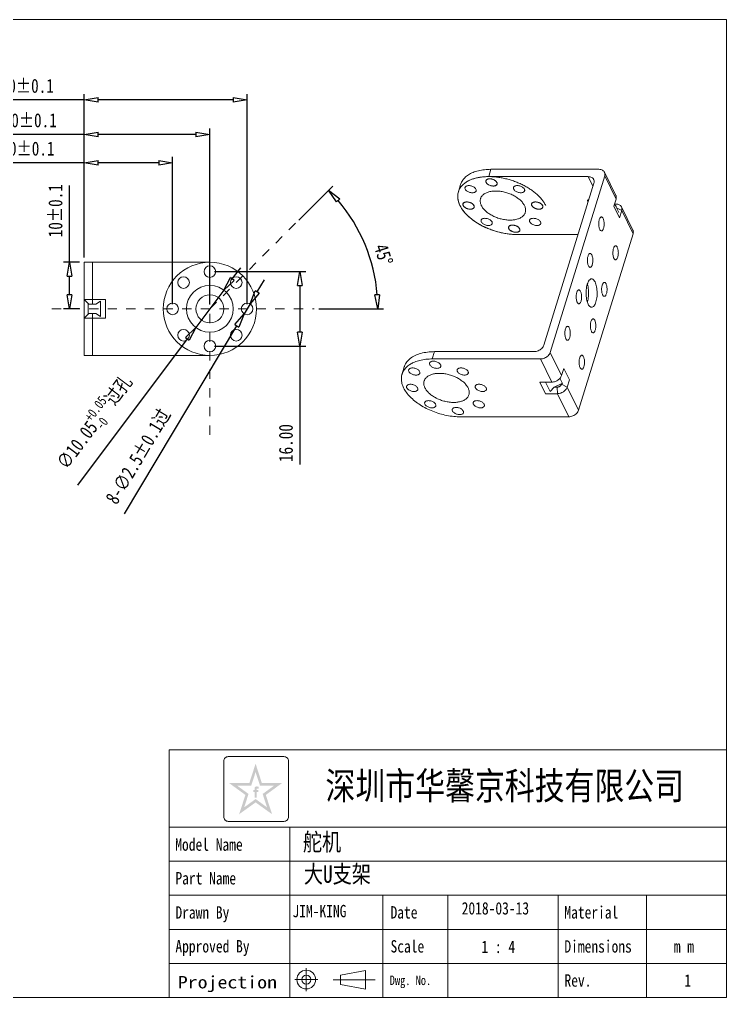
# Model space of a CAD drawing. Header units: inches. Extents: x -345 to 272, y -5 to 609.
# Drawn here: x -201.7 to -49.9, y 398.8 to 608.8 of the extents above; entities that cross this region are included whole.
import ezdxf
from ezdxf.enums import TextEntityAlignment as Align

# ---------------------------------------------------------------- set-up
doc = ezdxf.new("R2010")
doc.units = ezdxf.units.IN
doc.header["$MEASUREMENT"] = 0
doc.header["$PDMODE"] = 3
doc.header["$PDSIZE"] = 0.3125
doc.linetypes.add('DASHED', pattern=[0.2, 0.1, -0.1])
doc.layers.get('0').update_dxf_attribs({"linetype": 'CONTINUOUS'})
doc.layers.get('Defpoints').update_dxf_attribs({"linetype": 'CONTINUOUS'})
for name, color, linetype in [('02___PRT_ALL_AXES', 7, 'CONTINUOUS'), ('CK_LEVEL_1', 7, 'CONTINUOUS'), ('DIM', 211, 'CONTINUOUS'), ('TEXT', 200, 'CONTINUOUS')]:
    doc.layers.add(name, color=color, linetype=linetype)
doc.styles.get("Standard").update_dxf_attribs({"font": 'txt', "width": 0.8})
doc.dimstyles.new('DIN', dxfattribs={"dimtxt": 3, "dimasz": 3, "dimexe": 1.25, "dimexo": 1, "dimtad": 0, "dimdsep": 46, "dimlunit": 6, "dimtxsty": 'Standard', "dimblk": 'CLOSEDBLANK', "dimcen": 2.5, "dimadec": 0, "dimazin": 0, "dimtfac": 1, "dimtmove": 0, "dimatfit": 3, "dimldrblk": 'CLOSEDBLANK', "dimfxl": 1, "dimtvp": 1, "dimtolj": 1, "dimtzin": 0, "dimarcsym": 0})

# ---------------------------------------------------------------- blocks, each defined once
blk = doc.blocks.new('_ClosedBlank')
at = {"color": 0, "linetype": 'ByBlock', "lineweight": -2}
for p, q in [((-1, 0.167), (0, 0)), ((-1, 0.167), (-1, -0.167)), ((0, 0), (-1, -0.167))]:
    blk.add_line(p, q, dxfattribs=at)
blk = doc.blocks.new('*D2')
at = {"layer": 'Defpoints', "color": 0}
for p in [(-157.83, 550.72), (-163.86, 542.68)]:
    blk.add_point(p, dxfattribs=at)
at = {"layer": 'DIM', "color": 0, "lineweight": -2}
for p, q in [((-156.03, 553.12), (-154.23, 555.52)), ((-157.83, 550.72), (-163.86, 542.68)), ((-189.23, 508.82), (-165.66, 540.28))]:
    blk.add_line(p, q, dxfattribs=at)
at = {"layer": 'DIM', "color": 0, "lineweight": -2, "xscale": 3, "yscale": 3, "zscale": 3}
for p, rotation in [((-157.83, 550.72), 233.1486462469332), ((-163.86, 542.68), 53.14864624693315)]:
    blk.add_blockref('_ClosedBlank', p, dxfattribs=dict(at, rotation=rotation))
at = {"layer": 'DIM', "color": 0, "lineweight": 5, "insert": (-185.69, 522.41), "char_height": 3, "attachment_point": 5, "rotation": 53.1486}
blk.add_mtext('\\A1;\\A1;∅10.05{\\H0.7x;\\S+0.05^ -0;\\fSimSun|b0|i0|c134|p54;\\H1.429x;过孔}', dxfattribs=at)
blk = doc.blocks.new('*D3')
at = {"layer": 'Defpoints', "color": 0}
for p in [(-152.2, 547.77), (-153.48, 545.62)]:
    blk.add_point(p, dxfattribs=at)
at = {"layer": 'DIM', "color": 0, "lineweight": -2}
for p, q in [((-150.66, 550.34), (-149.12, 552.92)), ((-152.2, 547.77), (-153.48, 545.62)), ((-179.2, 502.64), (-155.02, 543.05))]:
    blk.add_line(p, q, dxfattribs=at)
at = {"layer": 'DIM', "color": 0, "lineweight": -2, "xscale": 3, "yscale": 3, "zscale": 3}
for p, rotation in [((-152.2, 547.77), 239.1148137683449), ((-153.48, 545.62), 59.11481376834485)]:
    blk.add_blockref('_ClosedBlank', p, dxfattribs=dict(at, rotation=rotation))
at = {"layer": 'DIM', "color": 0, "lineweight": 5, "insert": (-176.19, 514.97), "char_height": 3, "attachment_point": 5, "rotation": 59.1148}
blk.add_mtext('\\A1;8-∅2.5%%p0.1{\\fSimSun|b0|i0|c134|p54;过}', dxfattribs=at)
blk = doc.blocks.new('*D16')
at = {"layer": 'Defpoints', "color": 0}
for p in [(-142.47, 565.07), (-129.61, 564.73), (-194.8, 546.7), (-160.84, 546.7), (-138.42, 546.7)]:
    blk.add_point(p, dxfattribs=at)
at = {"layer": 'DIM', "color": 0, "lineweight": -2}
for p, q in [((-141.76, 565.78), (-134.46, 573.08)), ((-137.42, 546.7), (-123.53, 546.7))]:
    blk.add_line(p, q, dxfattribs=at)
blk.add_arc((-160.84, 546.7), 36.07, 4.7673, 40.2327, dxfattribs=at)
at = {"layer": 'DIM', "color": 0, "lineweight": -2, "xscale": 3, "yscale": 3, "zscale": 3}
for p, rotation in [((-135.34, 572.2), 132.61633494688), ((-124.78, 546.7), 272.3836650659807)]:
    blk.add_blockref('_ClosedBlank', p, dxfattribs=dict(at, rotation=rotation))
at = {"layer": 'DIM', "color": 0, "lineweight": 5, "insert": (-123.55, 558.34), "char_height": 3, "attachment_point": 5, "rotation": 287.3385}
blk.add_mtext('\\A1;45°', dxfattribs=at)
blk = doc.blocks.new('*D4')
at = {"layer": 'Defpoints', "color": 0}
for p in [(-187.84, 556.7), (-191, 546.7), (-187.84, 546.7)]:
    blk.add_point(p, dxfattribs=at)
at = {"layer": 'DIM', "color": 0, "lineweight": -2}
for p, q in [((-191, 556.7), (-191, 573.2)), ((-188.84, 556.7), (-192.25, 556.7)), ((-191, 549.7), (-191, 553.7)), ((-188.84, 546.7), (-192.25, 546.7))]:
    blk.add_line(p, q, dxfattribs=at)
at = {"layer": 'DIM', "color": 0, "lineweight": -2, "xscale": 3, "yscale": 3, "zscale": 3}
for p, rotation in [((-191, 556.7), 90), ((-191, 546.7), 270)]:
    blk.add_blockref('_ClosedBlank', p, dxfattribs=dict(at, rotation=rotation))
at = {"layer": 'DIM', "color": 0, "lineweight": 5, "insert": (-194, 567.78), "char_height": 3, "attachment_point": 5, "rotation": 90}
blk.add_mtext('\\A1;10%%P0.1', dxfattribs=at)
blk = doc.blocks.new('*D5')
at = {"layer": 'Defpoints', "color": 0}
for p in [(-168.84, 578.1), (-187.84, 556.7), (-168.84, 546.7)]:
    blk.add_point(p, dxfattribs=at)
at = {"layer": 'DIM', "color": 0, "lineweight": -2}
for p, q in [((-187.84, 578.1), (-210.39, 578.1)), ((-187.84, 557.7), (-187.84, 579.35)), ((-171.84, 578.1), (-184.84, 578.1)), ((-168.84, 547.7), (-168.84, 579.35))]:
    blk.add_line(p, q, dxfattribs=at)
at = {"layer": 'DIM', "color": 0, "lineweight": -2, "xscale": 3, "yscale": 3, "zscale": 3, "rotation": 180}
blk.add_blockref('_ClosedBlank', (-187.84, 578.1), dxfattribs=at)
at = {"layer": 'DIM', "color": 0, "lineweight": -2, "xscale": 3, "yscale": 3, "zscale": 3}
blk.add_blockref('_ClosedBlank', (-168.84, 578.1), dxfattribs=at)
at = {"layer": 'DIM', "color": 0, "lineweight": 5, "insert": (-202.37, 581.1), "char_height": 3, "attachment_point": 5}
blk.add_mtext('\\A1;19.00%%p0.1', dxfattribs=at)
blk = doc.blocks.new('*D6')
at = {"layer": 'Defpoints', "color": 0}
for p in [(-160.84, 584.18), (-187.84, 556.76), (-160.84, 546.7)]:
    blk.add_point(p, dxfattribs=at)
at = {"layer": 'DIM', "color": 0, "lineweight": -2}
for p, q in [((-187.84, 584.18), (-210.3, 584.18)), ((-187.84, 557.76), (-187.84, 585.43)), ((-163.84, 584.18), (-184.84, 584.18)), ((-160.84, 547.7), (-160.84, 585.43))]:
    blk.add_line(p, q, dxfattribs=at)
at = {"layer": 'DIM', "color": 0, "lineweight": -2, "xscale": 3, "yscale": 3, "zscale": 3, "rotation": 180}
blk.add_blockref('_ClosedBlank', (-187.84, 584.18), dxfattribs=at)
at = {"layer": 'DIM', "color": 0, "lineweight": -2, "xscale": 3, "yscale": 3, "zscale": 3}
blk.add_blockref('_ClosedBlank', (-160.84, 584.18), dxfattribs=at)
at = {"layer": 'DIM', "color": 0, "lineweight": 5, "insert": (-201.88, 587.18), "char_height": 3, "attachment_point": 5}
blk.add_mtext('\\A1;27.00%%P0.1', dxfattribs=at)
blk = doc.blocks.new('*D7')
at = {"layer": 'Defpoints', "color": 0}
for p in [(-152.84, 591.58), (-187.84, 556.7), (-152.84, 546.7)]:
    blk.add_point(p, dxfattribs=at)
at = {"layer": 'DIM', "color": 0, "lineweight": -2}
for p, q in [((-187.84, 557.7), (-187.84, 592.83)), ((-152.84, 547.7), (-152.84, 592.83)), ((-187.84, 591.58), (-210.93, 591.58)), ((-155.84, 591.58), (-184.84, 591.58))]:
    blk.add_line(p, q, dxfattribs=at)
at = {"layer": 'DIM', "color": 0, "lineweight": -2, "xscale": 3, "yscale": 3, "zscale": 3, "rotation": 180}
blk.add_blockref('_ClosedBlank', (-187.84, 591.58), dxfattribs=at)
at = {"layer": 'DIM', "color": 0, "lineweight": -2, "xscale": 3, "yscale": 3, "zscale": 3}
blk.add_blockref('_ClosedBlank', (-152.84, 591.58), dxfattribs=at)
at = {"layer": 'DIM', "color": 0, "lineweight": 5, "insert": (-202.51, 594.58), "char_height": 3, "attachment_point": 5}
blk.add_mtext('\\A1;35.00%%P0.1', dxfattribs=at)
blk = doc.blocks.new('*D17')
at = {"layer": 'Defpoints', "color": 0}
for p in [(-160.84, 554.7), (-160.84, 538.7), (-141.51, 538.7)]:
    blk.add_point(p, dxfattribs=at)
at = {"layer": 'DIM', "color": 0, "lineweight": -2}
for p, q in [((-159.84, 554.7), (-140.26, 554.7)), ((-141.51, 551.7), (-141.51, 541.7)), ((-159.84, 538.7), (-140.26, 538.7)), ((-141.51, 538.7), (-141.51, 513.24))]:
    blk.add_line(p, q, dxfattribs=at)
at = {"layer": 'DIM', "color": 0, "lineweight": -2, "xscale": 3, "yscale": 3, "zscale": 3}
for p, rotation in [((-141.51, 554.7), 90), ((-141.51, 538.7), 270)]:
    blk.add_blockref('_ClosedBlank', p, dxfattribs=dict(at, rotation=rotation))
at = {"layer": 'DIM', "color": 0, "lineweight": 5, "insert": (-144.51, 517.87), "char_height": 3, "attachment_point": 5, "rotation": 90}
blk.add_mtext('\\A1;16.00', dxfattribs=at)

msp = doc.modelspace()

# ---------------------------------------------------------------- hatches: boundary and pattern name
at = {"lineweight": 5}
h = msp.add_hatch(color=50, dxfattribs=at)
edge = h.paths.add_edge_path(flags=0)
edge.add_line((-150.799, 442.919), (-150.402, 442.919))
edge.add_line((-150.402, 442.919), (-150.402, 443.347))
edge.add_line((-150.402, 443.347), (-150.795, 443.347))
edge.add_line((-150.795, 443.347), (-150.795, 443.556))
edge.add_spline(control_points=[(-150.795, 443.556), (-150.795, 443.58), (-150.796, 443.677), (-150.607, 443.647), (-150.488, 443.629), (-150.421, 443.612), (-150.393, 443.605)], knot_values=[0, 0, 0, 0, 1.4943482, 5.8188355, 8.4876202, 10.3632598, 10.3632598, 10.3632598, 10.3632598], degree=3, periodic=0)
edge.add_line((-150.393, 443.605), (-150.393, 444.043))
edge.add_spline(control_points=[(-150.393, 444.043), (-150.465, 444.06), (-150.638, 444.101), (-150.887, 444.122), (-151.117, 444.018), (-151.233, 443.873), (-151.252, 443.763), (-151.258, 443.732)], knot_values=[0, 0, 0, 0, 4.9341397, 11.9452686, 16.0265909, 21.3569295, 23.4510995, 23.4510995, 23.4510995, 23.4510995], degree=3, periodic=0)
edge.add_line((-151.258, 443.732), (-151.258, 443.347))
edge.add_line((-151.258, 443.347), (-151.545, 443.347))
edge.add_line((-151.545, 443.347), (-151.545, 442.919))
edge.add_line((-151.545, 442.919), (-151.255, 442.919))
edge.add_line((-151.255, 442.919), (-151.255, 441.726))
edge.add_line((-151.255, 441.726), (-150.799, 441.726))
edge.add_line((-150.799, 441.726), (-150.799, 442.919))
h.paths.add_polyline_path([(-145.328, 444.839), (-149.68, 444.839), (-151.024, 448.991), (-152.368, 444.839), (-156.72, 444.839), (-153.216, 442.284), (-154.56, 438.143), (-151.024, 440.675), (-147.488, 438.143), (-148.832, 442.284)])
h.paths.add_polyline_path([(-149.506, 442.496), (-148.571, 439.615), (-151.024, 441.41), (-153.477, 439.615), (-152.542, 442.496), (-155.002, 444.291), (-151.962, 444.291), (-151.024, 447.186), (-150.086, 444.291), (-147.045, 444.291)], flags=16)

# ---------------------------------------------------------------- linework, layer by layer
at = {"color": 7, "linetype": 'Continuous', "lineweight": 5}
for p, q in [((-100.966, 575.105), (-100.482, 576.671)), ((-77.271, 576.671), (-100.482, 576.671)), ((-73.651, 571.081), (-76.091, 576.054)), ((-100.966, 575.105), (-79.598, 575.105)), ((-78.375, 573.695), (-89.123, 538.915)), ((-87.765, 537.348), (-76.049, 575.261)), ((-79.598, 575.105), (-78.58, 573.032)), ((-73.609, 570.288), (-76.049, 575.261)), ((-107.47, 571.841), (-106.986, 573.408)), ((-79.476, 570.132), (-79.676, 570.132)), ((-79.612, 569.694), (-79.665, 569.803)), ((-79.665, 569.803), (-79.603, 569.723)), ((-74.084, 568.75), (-73.609, 570.288)), ((-74.084, 568.75), (-72.864, 566.263)), ((-73.935, 569.232), (-73.018, 567.363)), ((-73.925, 569.212), (-73.611, 569.212)), ((-73.611, 569.212), (-73.885, 569.131)), ((-72.389, 567.802), (-73.513, 568.372)), ((-72.389, 567.802), (-72.864, 566.263)), ((-69.99, 563.622), (-72.431, 568.595)), ((-69.948, 562.829), (-72.389, 567.802)), ((-81.781, 562.672), (-94.865, 562.672)), ((-69.948, 562.829), (-81.664, 524.916)), ((-187.843, 536.697), (-187.843, 556.697)), ((-187.843, 556.697), (-160.843, 556.697)), ((-186.043, 547.697), (-186.043, 556.697)), ((-187.843, 548.697), (-186.843, 547.697)), ((-187.843, 548.697), (-183.227, 548.697)), ((-184.346, 548.355), (-185.321, 547.697)), ((-184.346, 545.039), (-184.346, 548.355)), ((-183.227, 544.697), (-183.227, 548.697)), ((-186.961, 547.816), (-186.961, 545.579)), ((-186.843, 547.697), (-185.321, 547.697)), ((-187.843, 544.697), (-186.843, 545.697)), ((-183.227, 544.697), (-187.843, 544.697)), ((-185.321, 545.697), (-186.843, 545.697)), ((-186.043, 536.697), (-186.043, 545.697)), ((-185.321, 545.697), (-184.346, 545.039)), ((-160.843, 536.697), (-187.843, 536.697)), ((-112.585, 537.505), (-113.069, 535.938)), ((-113.069, 535.938), (-89.859, 535.938)), ((-91.217, 537.505), (-112.585, 537.505)), ((-89.859, 535.938), (-87.418, 530.965)), ((-87.765, 537.348), (-85.325, 532.375)), ((-85.325, 532.375), (-84.849, 533.914)), ((-83.629, 531.428), (-84.849, 533.914)), ((-85.111, 530.677), (-85.658, 531.791)), ((-90.012, 530.965), (-87.418, 530.965)), ((-90.012, 530.965), (-88.791, 528.479)), ((-88.767, 530.965), (-87.783, 528.959)), ((-87.783, 528.959), (-86.926, 529.884)), ((-86.926, 529.884), (-85.276, 530.688)), ((-86.261, 529.884), (-86.926, 529.884)), ((-86.198, 528.479), (-86.261, 529.884)), ((-85.276, 530.688), (-85.331, 530.511)), ((-84.105, 529.889), (-85.331, 530.511)), ((-85.276, 530.688), (-85.111, 530.677)), ((-83.629, 531.428), (-84.105, 529.889)), ((-84.105, 529.889), (-81.664, 524.916)), ((-86.198, 528.479), (-88.791, 528.479)), ((-86.198, 528.479), (-83.758, 523.506)), ((-83.758, 523.506), (-106.969, 523.506))]:
    msp.add_line(p, q, dxfattribs=at)
for centre, radius in [((-160.843, 554.697), 1.25), ((-166.5, 552.354), 1.25), ((-155.186, 552.354), 1.25), ((-160.843, 546.697), 5.025), ((-160.843, 546.697), 3), ((-168.843, 546.697), 1.25), ((-152.843, 546.697), 1.25), ((-166.5, 541.04), 1.25), ((-155.186, 541.04), 1.25), ((-160.843, 538.697), 1.25)]:
    msp.add_circle(centre, radius, dxfattribs=at)
for start, end in [(90, 180), (270, 90), (180, 270)]:
    msp.add_arc((-160.843, 546.697), 10, start, end, dxfattribs=at)
for points, start_tangent, end_tangent in [([(-106.986, 573.407), (-106.676, 574.11), (-106.101, 574.851), (-105.314, 575.484), (-104.329, 575.994), (-103.181, 576.367), (-101.884, 576.595), (-100.482, 576.671)], (0.2956249, 0.9553041), (1, 0)), ([(-76.091, 576.054), (-76.227, 576.258), (-76.501, 576.482), (-76.857, 576.623), (-77.271, 576.671)], (-0.4412958, 0.8973617), (-1, 0)), ([(-76.049, 575.261), (-75.993, 575.626), (-76.053, 575.966), (-76.091, 576.054)], (0.2952474, 0.9554208), (-0.4412958, 0.8973617)), ([(-107.47, 571.841), (-107.418, 571.997), (-106.932, 572.884), (-106.173, 573.65), (-105.57, 574.057)], (0.2945549, 0.9556346), (0.8653566, 0.5011566)), ([(-105.57, 574.056), (-105.377, 574.164), (-104.711, 574.469), (-103.975, 574.718), (-103.177, 574.906), (-102.326, 575.033), (-101.429, 575.097), (-100.496, 575.097), (-99.536, 575.033), (-98.56, 574.906), (-97.577, 574.718), (-96.598, 574.469), (-95.632, 574.164), (-94.69, 573.804), (-93.781, 573.394), (-92.914, 572.938), (-92.099, 572.44), (-91.343, 571.905), (-90.655, 571.34), (-90.041, 570.749), (-89.508, 570.14), (-89.061, 569.517), (-88.705, 568.889)], (0.8652904, 0.5012709), (0.4405427, -0.8977317)), ([(-105.57, 574.057), (-105.163, 574.272), (-103.932, 574.73), (-102.519, 575.01), (-100.966, 575.105)], (0.8653566, 0.5011566), (1, 0)), ([(-99.205, 573.861), (-99.301, 574.013), (-99.438, 574.159), (-99.611, 574.293), (-99.812, 574.411), (-100.033, 574.507), (-100.268, 574.579), (-100.505, 574.623), (-100.737, 574.638), (-100.955, 574.623), (-101.149, 574.579), (-101.313, 574.507), (-101.44, 574.411), (-101.525, 574.293), (-101.566, 574.159), (-101.56, 574.013), (-101.507, 573.861)], (-0.4405427, 0.8977317), (0.4405427, -0.8977317)), ([(-101.55, 574.231), (-101.568, 574.08), (-101.507, 573.861)], (-0.2912948, -0.9566333), (0.4405427, -0.8977317)), ([(-99.205, 573.861), (-99.359, 574.08), (-99.594, 574.281), (-99.89, 574.449), (-100.225, 574.568), (-100.57, 574.631), (-100.897, 574.631), (-101.181, 574.568), (-101.398, 574.449), (-101.531, 574.281), (-101.55, 574.231)], (-0.4405427, 0.8977317), (-0.2912948, -0.9566333)), ([(-101.507, 573.861), (-101.353, 573.642), (-101.118, 573.441), (-100.822, 573.274), (-100.487, 573.155), (-100.142, 573.092), (-99.815, 573.092), (-99.531, 573.155), (-99.314, 573.274), (-99.181, 573.441), (-99.162, 573.492)], (0.4405427, -0.8977317), (0.2912948, 0.9566333)), ([(-101.507, 573.861), (-101.411, 573.71), (-101.274, 573.564), (-101.102, 573.43), (-100.901, 573.312), (-100.679, 573.215), (-100.444, 573.144), (-100.207, 573.099), (-99.975, 573.084), (-99.757, 573.099), (-99.563, 573.144), (-99.399, 573.215), (-99.272, 573.312), (-99.187, 573.43), (-99.146, 573.564), (-99.152, 573.71), (-99.205, 573.861)], (0.4405427, -0.8977317), (-0.4405427, 0.8977317)), ([(-99.162, 573.492), (-99.144, 573.642), (-99.205, 573.861)], (0.2912948, 0.9566333), (-0.4405427, 0.8977317)), ([(-79.598, 575.105), (-79.183, 575.057), (-78.827, 574.916), (-78.553, 574.692), (-78.417, 574.487)], (1, 0), (0.4412958, -0.8973617)), ([(-78.417, 574.487), (-78.38, 574.4), (-78.319, 574.06), (-78.375, 573.695)], (0.4412958, -0.8973617), (-0.2952474, -0.9554208)), ([(-107.126, 568.889), (-107.516, 569.968), (-107.614, 571.015), (-107.47, 571.841)], (-0.4405427, 0.8977317), (0.2945549, 0.9556346)), ([(-107.126, 568.889), (-107.388, 569.517), (-107.552, 570.14), (-107.617, 570.749), (-107.583, 571.34), (-107.47, 571.841)], (-0.4405427, 0.8977317), (0.2952701, 0.9554138)), ([(-102.716, 570.372), (-102.616, 570.624), (-102.272, 571.097), (-101.762, 571.486), (-101.103, 571.774), (-100.322, 571.952), (-99.449, 572.012)], (0.2951242, 0.9554589), (1, 0)), ([(-99.449, 572.012), (-98.516, 571.952), (-97.561, 571.774), (-96.619, 571.486), (-95.727, 571.097), (-94.919, 570.624), (-94.226, 570.084), (-93.675, 569.498), (-93.287, 568.889), (-93.077, 568.279), (-93.053, 567.693), (-93.115, 567.405)], (1, 0), (-0.2951242, -0.9554589)), ([(-104.133, 568.889), (-104.229, 569.04), (-104.366, 569.186), (-104.539, 569.32), (-104.74, 569.438), (-104.962, 569.535), (-105.196, 569.606), (-105.434, 569.651), (-105.666, 569.666), (-105.883, 569.651), (-106.077, 569.606), (-106.241, 569.535), (-106.368, 569.438), (-106.453, 569.32), (-106.494, 569.186), (-106.488, 569.04), (-106.436, 568.889)], (-0.4405427, 0.8977317), (0.4405427, -0.8977317)), ([(-104.133, 568.889), (-104.287, 569.107), (-104.522, 569.309), (-104.818, 569.476), (-105.153, 569.595), (-105.498, 569.658), (-105.825, 569.658), (-106.109, 569.595), (-106.326, 569.476), (-106.459, 569.309), (-106.478, 569.258)], (-0.4405427, 0.8977317), (-0.2912948, -0.9566333)), ([(-96.383, 565.765), (-97.315, 565.825), (-98.271, 566.003), (-99.213, 566.291), (-100.105, 566.68), (-100.912, 567.153), (-101.605, 567.693), (-102.156, 568.279), (-102.544, 568.889), (-102.754, 569.498), (-102.778, 570.084), (-102.716, 570.372)], (-1, 0), (0.2951242, 0.9554589)), ([(-89.396, 568.889), (-89.492, 569.04), (-89.629, 569.186), (-89.802, 569.32), (-90.003, 569.438), (-90.225, 569.535), (-90.459, 569.606), (-90.697, 569.651), (-90.929, 569.666), (-91.146, 569.651), (-91.34, 569.606), (-91.504, 569.535), (-91.631, 569.438), (-91.716, 569.32), (-91.757, 569.186), (-91.751, 569.04), (-91.699, 568.889)], (-0.4405427, 0.8977317), (0.4405427, -0.8977317)), ([(-89.396, 568.889), (-89.55, 569.107), (-89.785, 569.309), (-90.081, 569.476), (-90.416, 569.595), (-90.761, 569.658), (-91.089, 569.658), (-91.372, 569.595), (-91.589, 569.476), (-91.722, 569.309), (-91.741, 569.258)], (-0.4405427, 0.8977317), (-0.2912948, -0.9566333)), ([(-79.665, 569.803), (-79.704, 569.91), (-79.711, 570.019), (-79.676, 570.132)], (-0.440438, 0.897783), (0.488938, 0.8723185)), ([(-79.676, 570.132), (-79.638, 570.066), (-79.58, 569.99), (-79.536, 569.939)], (0.4405831, -0.8977118), (0.6716634, -0.7408565)), ([(-73.609, 570.288), (-73.553, 570.602), (-73.584, 570.9), (-73.651, 571.081)], (0.2952474, 0.9554208), (-0.4400203, 0.8979878)), ([(-94.865, 562.672), (-96.511, 562.767), (-98.199, 563.047), (-99.879, 563.505), (-101.499, 564.127), (-103.011, 564.893), (-104.367, 565.78), (-105.528, 566.762), (-106.457, 567.809), (-107.126, 568.889)], (-1, 0), (-0.4405427, 0.8977317)), ([(-94.865, 562.672), (-95.336, 562.68), (-96.295, 562.744), (-97.271, 562.871), (-98.254, 563.059), (-99.233, 563.308), (-100.199, 563.613), (-101.141, 563.973), (-102.051, 564.383), (-102.917, 564.84), (-103.733, 565.337), (-104.489, 565.872), (-105.177, 566.437), (-105.791, 567.028), (-106.324, 567.637), (-106.77, 568.26), (-107.126, 568.889)], (-1, -0.0000008), (-0.4405427, 0.8977317)), ([(-106.478, 569.258), (-106.496, 569.107), (-106.436, 568.889)], (-0.2912948, -0.9566333), (0.4405427, -0.8977317)), ([(-106.436, 568.889), (-106.281, 568.67), (-106.047, 568.468), (-105.75, 568.301), (-105.416, 568.182), (-105.071, 568.119), (-104.743, 568.119), (-104.459, 568.182), (-104.242, 568.301), (-104.11, 568.468), (-104.09, 568.519)], (0.4405427, -0.8977317), (0.2912948, 0.9566333)), ([(-106.436, 568.889), (-106.339, 568.737), (-106.202, 568.591), (-106.03, 568.457), (-105.829, 568.339), (-105.607, 568.242), (-105.373, 568.171), (-105.135, 568.126), (-104.903, 568.112), (-104.686, 568.126), (-104.491, 568.171), (-104.328, 568.242), (-104.2, 568.339), (-104.115, 568.457), (-104.075, 568.591), (-104.081, 568.737), (-104.133, 568.889)], (0.4405427, -0.8977317), (-0.4405427, 0.8977317)), ([(-104.09, 568.519), (-104.072, 568.67), (-104.133, 568.889)], (0.2912948, 0.9566333), (-0.4405427, 0.8977317)), ([(-93.115, 567.405), (-93.216, 567.153), (-93.559, 566.68), (-94.07, 566.291), (-94.728, 566.003), (-95.509, 565.825), (-96.383, 565.765)], (-0.2951242, -0.9554589), (-1, 0)), ([(-91.741, 569.258), (-91.759, 569.107), (-91.699, 568.889)], (-0.2912948, -0.9566333), (0.4405427, -0.8977317)), ([(-91.699, 568.889), (-91.544, 568.67), (-91.31, 568.468), (-91.013, 568.301), (-90.679, 568.182), (-90.334, 568.119), (-90.006, 568.119), (-89.722, 568.182), (-89.505, 568.301), (-89.373, 568.468), (-89.353, 568.519)], (0.4405427, -0.8977317), (0.2912948, 0.9566333)), ([(-91.699, 568.889), (-91.602, 568.737), (-91.465, 568.591), (-91.293, 568.457), (-91.092, 568.339), (-90.87, 568.242), (-90.636, 568.171), (-90.398, 568.126), (-90.166, 568.112), (-89.949, 568.126), (-89.754, 568.171), (-89.591, 568.242), (-89.463, 568.339), (-89.378, 568.457), (-89.338, 568.591), (-89.344, 568.737), (-89.396, 568.889)], (0.4405427, -0.8977317), (-0.4405427, 0.8977317)), ([(-89.353, 568.519), (-89.335, 568.67), (-89.396, 568.889)], (0.2912948, 0.9566333), (-0.4405427, 0.8977317)), ([(-73.794, 568.953), (-73.741, 568.914), (-73.655, 568.814), (-73.604, 568.695), (-73.59, 568.563), (-73.592, 568.538)], (0.8400648, -0.5424861), (-0.0910843, -0.9958432)), ([(-73.611, 569.212), (-73.253, 569.177), (-72.935, 569.072), (-72.672, 568.904), (-72.479, 568.681), (-72.431, 568.595)], (1, 0), (0.439998, -0.8979987)), ([(-72.431, 568.595), (-72.364, 568.414), (-72.333, 568.116), (-72.389, 567.802)], (0.439998, -0.8979987), (-0.2952474, -0.9554208)), ([(-94.324, 563.916), (-94.421, 564.067), (-94.558, 564.213), (-94.73, 564.347), (-94.931, 564.465), (-95.153, 564.562), (-95.387, 564.634), (-95.625, 564.678), (-95.857, 564.693), (-96.074, 564.678), (-96.268, 564.634), (-96.432, 564.562), (-96.559, 564.465), (-96.645, 564.347), (-96.685, 564.213), (-96.679, 564.067), (-96.627, 563.916)], (-0.4405427, 0.8977317), (0.4405427, -0.8977317)), ([(-96.669, 564.285), (-96.687, 564.135), (-96.627, 563.916)], (-0.2912948, -0.9566333), (0.4405427, -0.8977317)), ([(-94.324, 563.916), (-94.478, 564.135), (-94.713, 564.336), (-95.01, 564.503), (-95.344, 564.622), (-95.689, 564.685), (-96.017, 564.685), (-96.301, 564.622), (-96.518, 564.503), (-96.65, 564.336), (-96.669, 564.285)], (-0.4405427, 0.8977317), (-0.2912948, -0.9566333)), ([(-96.627, 563.916), (-96.473, 563.697), (-96.238, 563.496), (-95.941, 563.328), (-95.607, 563.209), (-95.262, 563.147), (-94.934, 563.147), (-94.65, 563.209), (-94.433, 563.328), (-94.301, 563.496), (-94.281, 563.546)], (0.4405427, -0.8977317), (0.2912948, 0.9566333)), ([(-96.627, 563.916), (-96.53, 563.764), (-96.393, 563.618), (-96.221, 563.484), (-96.02, 563.366), (-95.798, 563.27), (-95.564, 563.198), (-95.326, 563.154), (-95.094, 563.139), (-94.877, 563.154), (-94.683, 563.198), (-94.519, 563.27), (-94.392, 563.366), (-94.306, 563.484), (-94.266, 563.618), (-94.272, 563.764), (-94.324, 563.916)], (0.4405427, -0.8977317), (-0.4405427, 0.8977317)), ([(-94.281, 563.546), (-94.263, 563.697), (-94.324, 563.916)], (0.2912948, 0.9566333), (-0.4405427, 0.8977317)), ([(-69.99, 563.622), (-69.952, 563.534), (-69.892, 563.194), (-69.948, 562.829)], (0.4412958, -0.8973617), (-0.2952474, -0.9554208)), ([(-89.123, 538.915), (-89.292, 538.55), (-89.563, 538.21), (-89.917, 537.918), (-90.329, 537.694), (-90.773, 537.553), (-91.217, 537.505)], (-0.2952474, -0.9554208), (-1, 0)), ([(-117.669, 534.893), (-116.917, 535.261), (-115.768, 535.634), (-114.472, 535.862), (-113.069, 535.938)], (0.8657034, 0.5005573), (1, 0)), ([(-89.859, 535.938), (-89.415, 535.986), (-88.971, 536.127), (-88.559, 536.351), (-88.205, 536.643), (-87.934, 536.983), (-87.765, 537.348)], (1, 0), (0.2952474, 0.9554208)), ([(-119.573, 532.674), (-119.263, 533.377), (-118.689, 534.118), (-117.901, 534.751), (-117.669, 534.893)], (0.2956249, 0.9553041), (0.8657034, 0.5005573)), ([(-118.106, 533.239), (-118.167, 533.457), (-118.149, 533.608)], (-0.4405427, 0.8977317), (0.2914571, 0.9565839)), ([(-118.149, 533.608), (-118.129, 533.659), (-117.997, 533.825), (-117.779, 533.946), (-117.497, 534.008), (-117.167, 534.008), (-116.825, 533.946), (-116.488, 533.825), (-116.193, 533.659), (-115.957, 533.457), (-115.804, 533.239)], (0.2914571, 0.9565839), (0.4405427, -0.8977317)), ([(-113.653, 535.064), (-113.671, 534.914), (-113.611, 534.695)], (-0.2914576, -0.9565838), (0.4405427, -0.8977317)), ([(-111.308, 534.695), (-111.462, 534.914), (-111.698, 535.116), (-111.993, 535.282), (-112.329, 535.402), (-112.672, 535.464), (-113.002, 535.464), (-113.284, 535.402), (-113.502, 535.282), (-113.634, 535.116), (-113.653, 535.064)], (-0.4405427, 0.8977317), (-0.2914576, -0.9565838)), ([(-113.611, 534.695), (-113.457, 534.476), (-113.221, 534.275), (-112.926, 534.108), (-112.59, 533.988), (-112.247, 533.926), (-111.917, 533.926), (-111.635, 533.988), (-111.417, 534.108), (-111.285, 534.275), (-111.265, 534.326)], (0.4405427, -0.8977317), (0.2914576, 0.9565838)), ([(-111.265, 534.326), (-111.247, 534.476), (-111.308, 534.695)], (0.2914576, 0.9565838), (-0.4405427, 0.8977317)), ([(-107.686, 533.239), (-107.746, 533.457), (-107.728, 533.608)], (-0.4405427, 0.8977317), (0.2914571, 0.9565839)), ([(-107.728, 533.608), (-107.709, 533.659), (-107.577, 533.825), (-107.359, 533.946), (-107.077, 534.008), (-106.747, 534.008), (-106.404, 533.946), (-106.068, 533.825), (-105.773, 533.659), (-105.537, 533.457), (-105.383, 533.239)], (0.2914571, 0.9565839), (0.4405427, -0.8977317)), ([(-119.23, 529.722), (-119.593, 530.694), (-119.721, 531.644), (-119.611, 532.543), (-119.573, 532.674)], (-0.4405427, 0.8977317), (0.2956249, 0.9553041)), ([(-115.761, 532.869), (-115.78, 532.818), (-115.912, 532.652), (-116.131, 532.531), (-116.413, 532.47), (-116.742, 532.47), (-117.085, 532.531), (-117.421, 532.652), (-117.717, 532.818), (-117.952, 533.02), (-118.106, 533.239)], (-0.2914571, -0.9565839), (-0.4405427, 0.8977317)), ([(-115.804, 533.239), (-115.743, 533.02), (-115.761, 532.869)], (0.4405427, -0.8977317), (-0.2914571, -0.9565839)), ([(-114.82, 531.206), (-114.719, 531.458), (-114.376, 531.931), (-113.865, 532.319), (-113.206, 532.608), (-112.425, 532.786), (-111.552, 532.846)], (0.2951242, 0.9554589), (1, 0)), ([(-111.552, 532.846), (-110.619, 532.786), (-109.664, 532.608), (-108.722, 532.319), (-107.83, 531.931), (-107.022, 531.458), (-106.33, 530.918), (-105.779, 530.332), (-105.391, 529.722), (-105.181, 529.113), (-105.156, 528.527), (-105.218, 528.239)], (1, 0), (-0.2951242, -0.9554589)), ([(-105.34, 532.869), (-105.36, 532.818), (-105.492, 532.652), (-105.71, 532.531), (-105.992, 532.47), (-106.322, 532.47), (-106.665, 532.531), (-107.001, 532.652), (-107.296, 532.818), (-107.532, 533.02), (-107.686, 533.239)], (-0.2914571, -0.9565839), (-0.4405427, 0.8977317)), ([(-105.383, 533.239), (-105.322, 533.02), (-105.34, 532.869)], (0.4405427, -0.8977317), (-0.2914571, -0.9565839)), ([(-87.418, 530.965), (-87.039, 531.001), (-86.656, 531.105), (-86.29, 531.273), (-85.958, 531.496), (-85.678, 531.764), (-85.463, 532.062), (-85.325, 532.375)], (1, 0), (0.2952474, 0.9554208)), ([(-106.969, 523.506), (-108.446, 523.582), (-109.967, 523.811), (-111.48, 524.183), (-112.966, 524.694), (-114.375, 525.327), (-115.677, 526.068), (-116.843, 526.901), (-117.835, 527.8), (-118.64, 528.751), (-119.23, 529.722)], (-1, 0), (-0.4405427, 0.8977317)), ([(-118.581, 530.091), (-118.6, 529.941), (-118.539, 529.722)], (-0.2914576, -0.9565838), (0.4405427, -0.8977317)), ([(-116.236, 529.722), (-116.39, 529.941), (-116.626, 530.143), (-116.921, 530.309), (-117.257, 530.429), (-117.6, 530.491), (-117.93, 530.491), (-118.212, 530.429), (-118.43, 530.309), (-118.562, 530.143), (-118.581, 530.091)], (-0.4405427, 0.8977317), (-0.2914576, -0.9565838)), ([(-118.539, 529.722), (-118.385, 529.503), (-118.149, 529.302), (-117.854, 529.135), (-117.518, 529.015), (-117.175, 528.953), (-116.845, 528.953), (-116.563, 529.015), (-116.345, 529.135), (-116.213, 529.302), (-116.194, 529.353)], (0.4405427, -0.8977317), (0.2914576, 0.9565838)), ([(-116.194, 529.353), (-116.175, 529.503), (-116.236, 529.722)], (0.2914576, 0.9565838), (-0.4405427, 0.8977317)), ([(-108.486, 526.599), (-109.419, 526.659), (-110.374, 526.836), (-111.316, 527.125), (-112.208, 527.513), (-113.016, 527.987), (-113.708, 528.527), (-114.259, 529.113), (-114.647, 529.722), (-114.857, 530.332), (-114.882, 530.918), (-114.82, 531.206)], (-1, 0), (0.2951242, 0.9554589)), ([(-103.844, 530.091), (-103.863, 529.941), (-103.802, 529.722)], (-0.2914576, -0.9565838), (0.4405427, -0.8977317)), ([(-101.499, 529.722), (-101.653, 529.941), (-101.889, 530.143), (-102.184, 530.309), (-102.52, 530.429), (-102.863, 530.491), (-103.193, 530.491), (-103.475, 530.429), (-103.693, 530.309), (-103.825, 530.143), (-103.844, 530.091)], (-0.4405427, 0.8977317), (-0.2914576, -0.9565838)), ([(-103.802, 529.722), (-103.648, 529.503), (-103.412, 529.302), (-103.117, 529.135), (-102.781, 529.015), (-102.438, 528.953), (-102.108, 528.953), (-101.826, 529.015), (-101.608, 529.135), (-101.476, 529.302), (-101.457, 529.353)], (0.4405427, -0.8977317), (0.2914576, 0.9565838)), ([(-101.457, 529.353), (-101.438, 529.503), (-101.499, 529.722)], (0.2914576, 0.9565838), (-0.4405427, 0.8977317)), ([(-85.331, 530.511), (-85.392, 530.372), (-85.487, 530.239), (-85.612, 530.12), (-85.76, 530.021), (-85.923, 529.946), (-86.093, 529.9), (-86.261, 529.884)], (-0.2952473, -0.9554209), (-1, 0)), ([(-84.105, 529.889), (-84.243, 529.575), (-84.458, 529.277), (-84.738, 529.01), (-85.069, 528.787), (-85.436, 528.619), (-85.818, 528.514), (-86.198, 528.479)], (-0.2952474, -0.9554208), (-1, 0)), ([(-105.218, 528.239), (-105.319, 527.987), (-105.662, 527.513), (-106.173, 527.125), (-106.832, 526.836), (-107.613, 526.659), (-108.486, 526.599)], (-0.2951242, -0.9554589), (-1, 0)), ([(-114.655, 526.206), (-114.716, 526.425), (-114.698, 526.575)], (-0.4405427, 0.8977317), (0.2914571, 0.9565839)), ([(-114.698, 526.575), (-114.678, 526.626), (-114.546, 526.793), (-114.328, 526.913), (-114.046, 526.975), (-113.716, 526.975), (-113.374, 526.913), (-113.037, 526.793), (-112.742, 526.626), (-112.506, 526.425), (-112.352, 526.206)], (0.2914571, 0.9565839), (0.4405427, -0.8977317)), ([(-112.31, 525.836), (-112.329, 525.785), (-112.461, 525.619), (-112.68, 525.499), (-112.961, 525.437), (-113.291, 525.437), (-113.634, 525.499), (-113.97, 525.619), (-114.266, 525.785), (-114.501, 525.987), (-114.655, 526.206)], (-0.2914571, -0.9565839), (-0.4405427, 0.8977317)), ([(-112.352, 526.206), (-112.292, 525.987), (-112.31, 525.836)], (0.4405427, -0.8977317), (-0.2914571, -0.9565839)), ([(-106.427, 524.749), (-106.581, 524.968), (-106.817, 525.17), (-107.112, 525.336), (-107.448, 525.456), (-107.791, 525.518), (-108.121, 525.518), (-108.403, 525.456), (-108.621, 525.336), (-108.753, 525.17), (-108.773, 525.119)], (-0.4405427, 0.8977317), (-0.2914576, -0.9565838)), ([(-104.234, 526.206), (-104.295, 526.425), (-104.277, 526.575)], (-0.4405427, 0.8977317), (0.2914571, 0.9565839)), ([(-104.277, 526.575), (-104.258, 526.626), (-104.126, 526.793), (-103.907, 526.913), (-103.625, 526.975), (-103.296, 526.975), (-102.953, 526.913), (-102.617, 526.793), (-102.321, 526.626), (-102.086, 526.425), (-101.932, 526.206)], (0.2914571, 0.9565839), (0.4405427, -0.8977317)), ([(-101.889, 525.836), (-101.909, 525.785), (-102.041, 525.619), (-102.259, 525.499), (-102.541, 525.437), (-102.871, 525.437), (-103.213, 525.499), (-103.55, 525.619), (-103.845, 525.785), (-104.081, 525.987), (-104.234, 526.206)], (-0.2914571, -0.9565839), (-0.4405427, 0.8977317)), ([(-101.932, 526.206), (-101.871, 525.987), (-101.889, 525.836)], (0.4405427, -0.8977317), (-0.2914571, -0.9565839)), ([(-108.773, 525.119), (-108.791, 524.968), (-108.73, 524.749)], (-0.2914576, -0.9565838), (0.4405427, -0.8977317)), ([(-108.73, 524.749), (-108.576, 524.531), (-108.34, 524.329), (-108.045, 524.162), (-107.709, 524.042), (-107.366, 523.98), (-107.036, 523.98), (-106.754, 524.042), (-106.536, 524.162), (-106.404, 524.329), (-106.385, 524.38)], (0.4405427, -0.8977317), (0.2914576, 0.9565838)), ([(-106.385, 524.38), (-106.367, 524.531), (-106.427, 524.749)], (0.2914576, 0.9565838), (-0.4405427, 0.8977317)), ([(-81.664, 524.916), (-81.834, 524.551), (-82.104, 524.211), (-82.458, 523.919), (-82.871, 523.695), (-83.314, 523.554), (-83.758, 523.506)], (-0.2952474, -0.9554208), (-1, 0))]:
    msp.add_spline(points, degree=3, dxfattribs=dict(at, start_tangent=start_tangent, end_tangent=end_tangent))
at = {"layer": '02___PRT_ALL_AXES', "color": 7, "linetype": 'Continuous', "lineweight": 5}
msp.add_line((-119.573, 532.675), (-119.089, 534.241), dxfattribs=at)
for points, start_tangent, end_tangent in [([(-106.003, 572.405), (-106.064, 572.624), (-106.046, 572.774)], (-0.4405427, 0.8977317), (0.2912948, 0.9566333)), ([(-106.046, 572.774), (-106.026, 572.825), (-105.894, 572.992), (-105.677, 573.112), (-105.393, 573.174), (-105.065, 573.174), (-104.72, 573.112), (-104.386, 572.992), (-104.089, 572.825), (-103.854, 572.624), (-103.7, 572.405)], (0.2912948, 0.9566333), (0.4405427, -0.8977317)), ([(-103.658, 572.036), (-103.677, 571.985), (-103.809, 571.818), (-104.026, 571.698), (-104.31, 571.636), (-104.638, 571.636), (-104.983, 571.698), (-105.317, 571.818), (-105.614, 571.985), (-105.849, 572.186), (-106.003, 572.405)], (-0.2912948, -0.9566333), (-0.4405427, 0.8977317)), ([(-103.7, 572.405), (-103.639, 572.186), (-103.658, 572.036)], (0.4405427, -0.8977317), (-0.2912948, -0.9566333)), ([(-95.582, 572.405), (-95.643, 572.624), (-95.625, 572.774)], (-0.4405427, 0.8977317), (0.2912948, 0.9566333)), ([(-95.625, 572.774), (-95.606, 572.825), (-95.473, 572.992), (-95.256, 573.112), (-94.972, 573.174), (-94.645, 573.174), (-94.3, 573.112), (-93.965, 572.992), (-93.669, 572.825), (-93.434, 572.624), (-93.28, 572.405)], (0.2912948, 0.9566333), (0.4405427, -0.8977317)), ([(-93.237, 572.036), (-93.256, 571.985), (-93.389, 571.818), (-93.606, 571.698), (-93.89, 571.636), (-94.217, 571.636), (-94.562, 571.698), (-94.897, 571.818), (-95.193, 571.985), (-95.428, 572.186), (-95.582, 572.405)], (-0.2912948, -0.9566333), (-0.4405427, 0.8977317)), ([(-93.28, 572.405), (-93.219, 572.186), (-93.237, 572.036)], (0.4405427, -0.8977317), (-0.2912948, -0.9566333)), ([(-102.552, 565.372), (-102.613, 565.591), (-102.594, 565.741)], (-0.4405427, 0.8977317), (0.2912948, 0.9566333)), ([(-102.594, 565.741), (-102.575, 565.792), (-102.443, 565.959), (-102.226, 566.079), (-101.942, 566.141), (-101.614, 566.141), (-101.269, 566.079), (-100.935, 565.959), (-100.638, 565.792), (-100.403, 565.591), (-100.249, 565.372)], (0.2912948, 0.9566333), (0.4405427, -0.8977317)), ([(-100.206, 565.003), (-100.226, 564.952), (-100.358, 564.785), (-100.575, 564.665), (-100.859, 564.603), (-101.187, 564.603), (-101.532, 564.665), (-101.866, 564.785), (-102.163, 564.952), (-102.398, 565.153), (-102.552, 565.372)], (-0.2912948, -0.9566333), (-0.4405427, 0.8977317)), ([(-100.249, 565.372), (-100.188, 565.153), (-100.206, 565.003)], (0.4405427, -0.8977317), (-0.2912948, -0.9566333)), ([(-92.131, 565.372), (-92.192, 565.591), (-92.174, 565.741)], (-0.4405427, 0.8977317), (0.2912948, 0.9566333)), ([(-92.174, 565.741), (-92.155, 565.792), (-92.022, 565.959), (-91.805, 566.079), (-91.521, 566.141), (-91.193, 566.141), (-90.848, 566.079), (-90.514, 565.959), (-90.217, 565.792), (-89.983, 565.591), (-89.829, 565.372)], (0.2912948, 0.9566333), (0.4405427, -0.8977317)), ([(-89.786, 565.003), (-89.805, 564.952), (-89.938, 564.785), (-90.155, 564.665), (-90.439, 564.603), (-90.766, 564.603), (-91.111, 564.665), (-91.446, 564.785), (-91.742, 564.952), (-91.977, 565.153), (-92.131, 565.372)], (-0.2912948, -0.9566333), (-0.4405427, 0.8977317)), ([(-89.829, 565.372), (-89.768, 565.153), (-89.786, 565.003)], (0.4405427, -0.8977317), (-0.2912948, -0.9566333)), ([(-76.751, 566.445), (-76.818, 566.437), (-76.966, 566.342), (-77.099, 566.151), (-77.208, 565.879), (-77.287, 565.543), (-77.329, 565.167), (-77.331, 564.775), (-77.294, 564.395), (-77.22, 564.053), (-77.114, 563.772)], (-0.9999819, 0.0060243), (0.4405427, -0.8977317)), ([(-76.388, 566.122), (-76.519, 566.323), (-76.665, 566.43), (-76.751, 566.445)], (-0.4405427, 0.8977317), (-0.9999819, 0.0060243)), ([(-76.751, 563.448), (-76.684, 563.456), (-76.536, 563.552), (-76.403, 563.742), (-76.293, 564.014), (-76.215, 564.35), (-76.173, 564.727), (-76.171, 565.118), (-76.208, 565.498), (-76.282, 565.84), (-76.388, 566.122)], (0.9999819, -0.0060243), (-0.4405427, 0.8977317)), ([(-77.114, 563.772), (-76.983, 563.57), (-76.837, 563.463), (-76.751, 563.448)], (0.4405427, -0.8977317), (0.9999819, -0.0060243)), ([(-73.701, 560.229), (-73.767, 560.221), (-73.915, 560.126), (-74.048, 559.935), (-74.158, 559.663), (-74.236, 559.327), (-74.278, 558.951), (-74.281, 558.559), (-74.244, 558.179), (-74.17, 557.837), (-74.064, 557.556)], (-0.9999819, 0.0060243), (0.4405427, -0.8977317)), ([(-73.337, 559.906), (-73.468, 560.107), (-73.615, 560.214), (-73.701, 560.229)], (-0.4405427, 0.8977317), (-0.9999819, 0.0060243)), ([(-73.7, 557.232), (-73.634, 557.24), (-73.486, 557.336), (-73.352, 557.526), (-73.243, 557.798), (-73.165, 558.134), (-73.123, 558.511), (-73.12, 558.902), (-73.157, 559.282), (-73.231, 559.624), (-73.337, 559.906)], (0.9999819, -0.0060243), (-0.4405427, 0.8977317)), ([(-79.172, 558.612), (-79.238, 558.604), (-79.386, 558.508), (-79.52, 558.318), (-79.629, 558.046), (-79.707, 557.71), (-79.749, 557.333), (-79.752, 556.942), (-79.715, 556.562), (-79.641, 556.22), (-79.535, 555.938)], (-0.9999819, 0.0060243), (0.4405427, -0.8977317)), ([(-78.808, 558.288), (-78.939, 558.49), (-79.086, 558.597), (-79.172, 558.612)], (-0.4405427, 0.8977317), (-0.9999819, 0.0060243)), ([(-79.171, 555.615), (-79.105, 555.623), (-78.957, 555.718), (-78.824, 555.909), (-78.714, 556.181), (-78.636, 556.517), (-78.594, 556.893), (-78.591, 557.285), (-78.628, 557.665), (-78.702, 558.007), (-78.808, 558.288)], (0.9999819, -0.0060243), (-0.4405427, 0.8977317)), ([(-74.064, 557.556), (-73.933, 557.354), (-73.786, 557.247), (-73.7, 557.232)], (0.4405427, -0.8977317), (0.9999819, -0.0060243)), ([(-79.535, 555.938), (-79.404, 555.737), (-79.257, 555.63), (-79.171, 555.615)], (0.4405427, -0.8977317), (0.9999819, -0.0060243)), ([(-78.857, 553.139), (-78.86, 553.139), (-79.124, 553.061), (-79.375, 552.833), (-79.599, 552.469), (-79.787, 551.985), (-79.928, 551.405), (-80.015, 550.76), (-80.044, 550.081), (-80.014, 549.403), (-79.926, 548.759), (-79.783, 548.181), (-79.595, 547.7)], (-0.9999996, 0.0009023), (0.4405427, -0.8977317)), ([(-78.118, 552.478), (-78.344, 552.84), (-78.595, 553.064), (-78.857, 553.139)], (-0.4405427, 0.8977317), (-0.9999996, 0.0009023)), ([(-78.857, 547.039), (-78.854, 547.039), (-78.59, 547.117), (-78.339, 547.344), (-78.114, 547.709), (-77.926, 548.193), (-77.785, 548.772), (-77.698, 549.417), (-77.669, 550.096), (-77.699, 550.775), (-77.788, 551.419), (-77.93, 551.996), (-78.118, 552.478)], (0.9999996, -0.0009023), (-0.4405427, 0.8977317)), ([(-81.592, 550.779), (-81.659, 550.77), (-81.807, 550.675), (-81.94, 550.485), (-82.05, 550.213), (-82.128, 549.877), (-82.17, 549.5), (-82.172, 549.109), (-82.135, 548.729), (-82.061, 548.386), (-81.955, 548.105)], (-0.9999819, 0.0060243), (0.4405427, -0.8977317)), ([(-81.229, 550.455), (-81.36, 550.656), (-81.507, 550.764), (-81.592, 550.779)], (-0.4405427, 0.8977317), (-0.9999819, 0.0060243)), ([(-81.592, 547.781), (-81.525, 547.79), (-81.377, 547.885), (-81.244, 548.075), (-81.135, 548.348), (-81.056, 548.684), (-81.014, 549.06), (-81.012, 549.452), (-81.049, 549.831), (-81.123, 550.174), (-81.229, 550.455)], (0.9999819, -0.0060243), (-0.4405427, 0.8977317)), ([(-79.776, 548.167), (-79.768, 548.193), (-79.627, 548.772), (-79.54, 549.417), (-79.511, 550.096), (-79.541, 550.775), (-79.63, 551.419), (-79.772, 551.996), (-79.776, 552.01)], (0.3007874, 0.9536912), (-0.3008586, 0.9536688)), ([(-76.121, 552.396), (-76.188, 552.387), (-76.336, 552.292), (-76.469, 552.102), (-76.579, 551.83), (-76.657, 551.494), (-76.699, 551.117), (-76.701, 550.726), (-76.664, 550.346), (-76.59, 550.004), (-76.484, 549.722)], (-0.9999819, 0.0060243), (0.4405427, -0.8977317)), ([(-75.758, 552.072), (-75.889, 552.274), (-76.035, 552.381), (-76.121, 552.396)], (-0.4405427, 0.8977317), (-0.9999819, 0.0060243)), ([(-76.121, 549.399), (-76.054, 549.407), (-75.906, 549.502), (-75.773, 549.693), (-75.664, 549.965), (-75.585, 550.301), (-75.543, 550.677), (-75.541, 551.069), (-75.578, 551.449), (-75.652, 551.791), (-75.758, 552.072)], (0.9999819, -0.0060243), (-0.4405427, 0.8977317)), ([(-76.484, 549.722), (-76.353, 549.521), (-76.207, 549.413), (-76.121, 549.399)], (0.4405427, -0.8977317), (0.9999819, -0.0060243)), ([(-81.955, 548.105), (-81.825, 547.904), (-81.678, 547.796), (-81.592, 547.781)], (0.4405427, -0.8977317), (0.9999819, -0.0060243)), ([(-79.595, 547.7), (-79.369, 547.338), (-79.118, 547.114), (-78.857, 547.039)], (0.4405427, -0.8977317), (0.9999996, -0.0009023)), ([(-78.542, 544.563), (-78.609, 544.554), (-78.756, 544.459), (-78.89, 544.269), (-78.999, 543.996), (-79.078, 543.661), (-79.12, 543.284), (-79.122, 542.892), (-79.085, 542.513), (-79.011, 542.17), (-78.905, 541.889)], (-0.9999819, 0.0060243), (0.4405427, -0.8977317)), ([(-78.179, 544.239), (-78.309, 544.44), (-78.456, 544.548), (-78.542, 544.563)], (-0.4405427, 0.8977317), (-0.9999819, 0.0060243)), ([(-78.542, 541.565), (-78.475, 541.574), (-78.327, 541.669), (-78.194, 541.859), (-78.084, 542.132), (-78.006, 542.467), (-77.964, 542.844), (-77.961, 543.236), (-77.999, 543.615), (-78.073, 543.958), (-78.179, 544.239)], (0.9999819, -0.0060243), (-0.4405427, 0.8977317)), ([(-84.013, 542.946), (-84.08, 542.937), (-84.228, 542.842), (-84.361, 542.652), (-84.47, 542.379), (-84.549, 542.043), (-84.591, 541.667), (-84.593, 541.275), (-84.556, 540.895), (-84.482, 540.553), (-84.376, 540.272)], (-0.9999819, 0.0060243), (0.4405427, -0.8977317)), ([(-83.65, 542.622), (-83.781, 542.823), (-83.927, 542.931), (-84.013, 542.946)], (-0.4405427, 0.8977317), (-0.9999819, 0.0060243)), ([(-84.013, 539.948), (-83.946, 539.957), (-83.798, 540.052), (-83.665, 540.242), (-83.555, 540.514), (-83.477, 540.85), (-83.435, 541.227), (-83.433, 541.618), (-83.47, 541.998), (-83.544, 542.34), (-83.65, 542.622)], (0.9999819, -0.0060243), (-0.4405427, 0.8977317)), ([(-84.376, 540.272), (-84.245, 540.071), (-84.099, 539.963), (-84.013, 539.948)], (0.4405427, -0.8977317), (0.9999819, -0.0060243)), ([(-78.905, 541.889), (-78.774, 541.688), (-78.627, 541.58), (-78.542, 541.565)], (0.4405427, -0.8977317), (0.9999819, -0.0060243)), ([(-119.089, 534.242), (-119.037, 534.397), (-118.551, 535.284), (-117.792, 536.051), (-116.782, 536.672), (-115.552, 537.13), (-114.138, 537.41), (-112.585, 537.505)], (0.2945549, 0.9556346), (1, 0)), ([(-80.963, 536.729), (-81.029, 536.721), (-81.177, 536.626), (-81.31, 536.435), (-81.42, 536.163), (-81.498, 535.827), (-81.54, 535.451), (-81.543, 535.059), (-81.506, 534.679), (-81.432, 534.337), (-81.326, 534.056)], (-0.9999819, 0.0060243), (0.4405427, -0.8977317)), ([(-80.599, 536.406), (-80.73, 536.607), (-80.877, 536.715), (-80.963, 536.729)], (-0.4405427, 0.8977317), (-0.9999819, 0.0060243)), ([(-80.962, 533.732), (-80.896, 533.741), (-80.748, 533.836), (-80.614, 534.026), (-80.505, 534.298), (-80.426, 534.634), (-80.385, 535.011), (-80.382, 535.402), (-80.419, 535.782), (-80.493, 536.124), (-80.599, 536.406)], (0.9999819, -0.0060243), (-0.4405427, 0.8977317)), ([(-81.326, 534.056), (-81.195, 533.854), (-81.048, 533.747), (-80.962, 533.732)], (0.4405427, -0.8977317), (0.9999819, -0.0060243))]:
    msp.add_spline(points, degree=3, dxfattribs=dict(at, start_tangent=start_tangent, end_tangent=end_tangent))
at = {"layer": 'CK_LEVEL_1', "color": 3, "linetype": 'Continuous', "lineweight": 5}
for p, q in [((-49.898, 451.98), (-169.592, 451.98)), ((-169.592, 398.782), (-169.592, 451.98)), ((-49.898, 435.356), (-169.592, 435.356)), ((-143.659, 398.782), (-143.659, 435.356)), ((-49.898, 428.041), (-169.592, 428.041)), ((-49.898, 420.726), (-169.592, 420.726)), ((-123.71, 398.782), (-123.71, 420.726)), ((-109.745, 398.782), (-109.745, 420.726)), ((-86.029, 398.782), (-86.029, 420.726)), ((-67.048, 398.782), (-67.048, 420.726)), ((-49.898, 413.412), (-169.592, 413.412)), ((-49.898, 406.097), (-169.592, 406.097))]:
    msp.add_line(p, q, dxfattribs=at)
at = {"layer": 'DIM', "color": 1, "linetype": 'DASHED', "lineweight": 5, "ltscale": 20}
for p, q in [((-160.843, 519.637), (-160.843, 571.797)), ((-160.843, 546.697), (-142.468, 565.072)), ((-194.795, 546.697), (-138.415, 546.697))]:
    msp.add_line(p, q, dxfattribs=at)
at = {"layer": 'DIM', "lineweight": 5}
msp.add_line((-125.335, 402.567), (-134.366, 402.567), dxfattribs=at)
msp.add_lwpolyline([(-156.881, 450.522), (-144.951, 450.522, -0.4142136), (-143.951, 449.522), (-143.951, 437.602, -0.4142136), (-144.951, 436.602), (-156.881, 436.602, -0.4142136), (-157.881, 437.602), (-157.881, 449.522, -0.4142136)], format="xyb", close=True, dxfattribs=at)
at = {"layer": 'TEXT', "color": 3, "linetype": 'Continuous', "lineweight": 5}
for p, q in [((-49.898, 608.844), (-345.291, 608.844)), ((-49.898, 459.278), (-49.898, 608.844)), ((-49.898, 398.782), (-49.898, 459.278)), ((-140.141, 405.089), (-140.141, 400.143)), ((-132.77, 403.552), (-127.445, 404.574)), ((-132.77, 403.552), (-132.77, 401.582)), ((-127.445, 404.574), (-127.445, 400.56)), ((-142.614, 402.616), (-137.668, 402.616)), ((-132.77, 401.582), (-127.445, 400.56)), ((-345.291, 398.782), (-49.898, 398.782))]:
    msp.add_line(p, q, dxfattribs=at)
for radius in [2.007, 0.985]:
    msp.add_circle((-140.141, 402.616), radius, dxfattribs=at)

# ---------------------------------------------------------------- texts
at = {"layer": 'CK_LEVEL_1', "color": 221, "linetype": 'Continuous', "lineweight": 5, "width": 0.8}
for s, height, p in [('Model Name', 2.6599, (-168.279, 430.294)), ('Part Name', 2.6599, (-168.245, 423.057)), ('Drawn By', 2.6599, (-168.245, 415.714)), ('Date', 2.6599, (-122.044, 415.733)), ('2018-03-13', 2.6599, (-106.761, 416.601)), ('Material', 2.6599, (-84.701, 415.734)), ('Approved By', 2.65987, (-168.245, 408.442)), ('Scale', 2.6599, (-122.044, 408.424)), ('1 : 4', 2.6599, (-102.523, 408.321)), ('Dimensions', 2.6599, (-84.701, 408.416)), ('m m', 2.6599, (-61.205, 408.416)), ('Dwg. No.', 2.0461, (-122.217, 401.448)), ('Rev.', 2.6599, (-84.683, 401.098)), ('1', 2.66, (-58.926, 401.098))]:
    msp.add_text(s, height=height, dxfattribs=at).set_placement(p)
at = {"layer": 'CK_LEVEL_1', "color": 221, "linetype": 'Continuous', "lineweight": 5, "width": 0.907112}
msp.add_text('Projection', height=2.6599, dxfattribs=at).set_placement((-167.732, 400.726), (-146.419, 400.726), align=Align.FIT)
at = {"layer": 'DIM', "lineweight": 5, "attachment_point": 1}
for s, insert, char_height, width in [('{\\fLiSu|b0|i0|c134|p49;深圳市华馨京科技有限公司}', (-136.005, 447.184), 5.8812, 1252.98966), ('{\\fSimSun|b0|i0|c134|p54;舵机}', (-140.861, 434.063), 3.77, 803.1985), ('{\\fSimSun|b0|i0|c134|p54;大}U{\\fSimSun|b0|i0|c134|p54;支架}', (-140.65, 427.176), 3.77, 803.1985), ('JIM-KING', (-143.108, 418.668), 2.6641, 72.82685)]:
    msp.add_mtext(s, dxfattribs=dict(at, insert=insert, char_height=char_height, width=width))

# ---------------------------------------------------------------- dimensions: what is measured, and where the dimension line sits
at = {"layer": 'DIM', "lineweight": 5, "ltscale": 2}
for base, p1, p2, text, picture, middle in [((-152.843, 591.579), (-187.843, 556.697), (-152.843, 546.697), '<>.00%%P0.1', '*D7', (-202.505, 591.579)), ((-160.843, 584.179), (-187.843, 556.76), (-160.843, 546.697), '<>.00%%P0.1', '*D6', (-201.875, 584.179)), ((-168.843, 578.099), (-187.843, 556.697), (-168.843, 546.697), '<>.00%%p0.1', '*D5', (-202.365, 578.099))]:
    dim = msp.add_linear_dim(base=base, p1=p1, p2=p2, text=text, dimstyle='DIN', dxfattribs=at)
    dim.commit()
    dim.dimension.update_dxf_attribs({"geometry": picture, "text_midpoint": middle, "dimtype": 160})
for base, p1, p2, text, picture, middle in [((-190.995, 546.697), (-187.843, 556.697), (-187.843, 546.697), '<>%%P0.1', '*D4', (-190.995, 567.779)), ((-141.506, 538.697), (-160.843, 554.697), (-160.843, 538.697), '<>.00', '*D17', (-141.506, 517.865))]:
    dim = msp.add_linear_dim(base=base, p1=p1, p2=p2, angle=90, text=text, dimstyle='DIN', dxfattribs=at)
    dim.commit()
    dim.dimension.update_dxf_attribs({"geometry": picture, "text_midpoint": middle, "dimtype": 160})
dim = msp.add_angular_dim_2l(base=(-129.609, 564.73), line1=((-194.795, 546.697), (-138.415, 546.697)), line2=((-160.843, 546.697), (-142.468, 565.072)), dimstyle='DIN', dxfattribs=at)
dim.commit()
dim.dimension.update_dxf_attribs({"geometry": '*D16', "text_midpoint": (-126.416, 557.445), "dimtype": 162})
for p1, p2, text, picture, middle in [((-157.829, 550.718), (-163.856, 542.676), '\\A1;<>{\\H0.7x;\\S+0.05^ -0;\\fSimSun|b0|i0|c134|p54;\\H1.429x;过孔}', '*D2', (-181.433, 519.225)), ((-152.201, 547.77), (-153.484, 545.625), '8-<>%%p0.1{\\fSimSun|b0|i0|c134|p54;过}', '*D3', (-172.969, 513.049))]:
    dim = msp.add_diameter_dim_2p(p1=p1, p2=p2, text=text, dimstyle='DIN', dxfattribs=at)
    dim.commit()
    dim.dimension.update_dxf_attribs({"geometry": picture, "text_midpoint": middle, "dimtype": 163})

doc.saveas('drawing.dxf')
